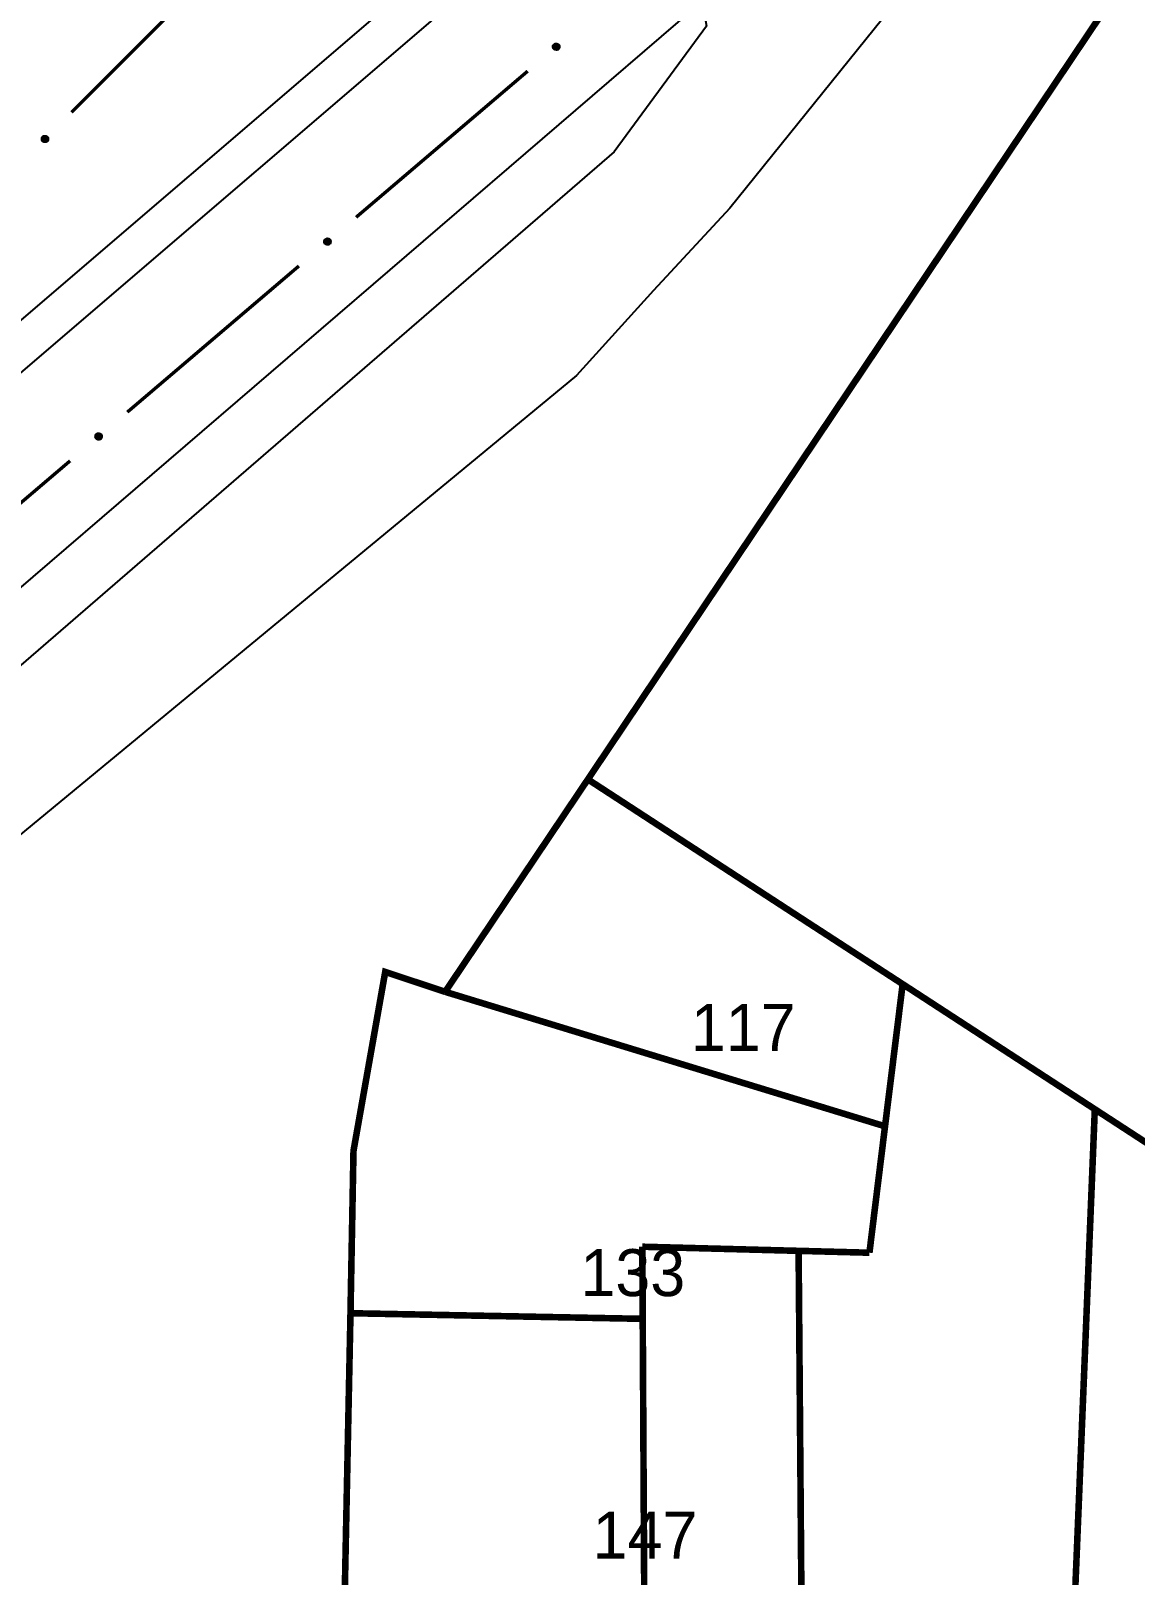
# Model space of a CAD drawing. Extents: x 202481 to 204056, y 4838981 to 4840330.
# Drawn here: x 203593.4 to 203652.2, y 4839586.7 to 4839668.9 of the extents above; entities that cross this region are included whole.
import ezdxf
from ezdxf.enums import TextEntityAlignment as Align

# ---------------------------------------------------------------- set-up
doc = ezdxf.new("R2010")
doc.units = 0
doc.header["$LTSCALE"] = 1.5
doc.header["$MEASUREMENT"] = 0
for name, color, linetype in [('CD_MALHA_LOTES', 7, 'CONTINUOUS'), ('RU-QUADRA', 210, 'CONTINUOUS'), ('SV-EIXO-RUA-PAV', 20, 'CONTINUOUS'), ('SV-RUA-PAVIM', 7, 'CONTINUOUS'), ('Th_NmrPort', 1, 'CONTINUOUS')]:
    doc.layers.add(name, color=color, linetype=linetype)

msp = doc.modelspace()

# ---------------------------------------------------------------- linework, layer by layer
at = {"layer": 'CD_MALHA_LOTES', "linetype": 'Continuous'}
msp.add_lwpolyline([(203623.06, 4839629.02, 0.35, 0.35, 0), (203663.99, 4839689.98, 0.35, 0.35, 0)], format="xyseb", dxfattribs=at)
at = {"layer": 'CD_MALHA_LOTES', "linetype": 'Continuous', "const_width": 0.35, "flags": 128}
for points in [[(203623.06, 4839629.02), (203615.46, 4839617.71)], [(203639.82, 4839618.12), (203634.75, 4839621.41), (203623.06, 4839629.02)], [(203615.46, 4839617.71), (203612.27, 4839618.77), (203610.58, 4839609.24), (203610.42, 4839600.6)], [(203638.88, 4839610.55), (203615.46, 4839617.71)], [(203638.88, 4839610.55), (203639.82, 4839618.12)], [(203639.82, 4839618.12), (203650.05, 4839611.46)], [(203648.6, 4839575.9), (203649.58, 4839599.84), (203650.05, 4839611.46)], [(203650.05, 4839611.46), (203656.32, 4839607.38)], [(203638.05, 4839603.82), (203638.88, 4839610.55)], [(203625.96, 4839604.14), (203634.28, 4839603.92)], [(203625.98, 4839600.3), (203625.96, 4839604.14)], [(203634.51, 4839575.57), (203634.28, 4839603.92)], [(203634.28, 4839603.92), (203638.05, 4839603.82)], [(203610.42, 4839600.6), (203610.12, 4839585.96)], [(203625.98, 4839600.3), (203610.42, 4839600.6)], [(203626.06, 4839585.64), (203625.98, 4839600.3)]]:
    msp.add_lwpolyline(points, dxfattribs=at)
at = {"layer": 'RU-QUADRA', "linetype": 'Continuous', "const_width": 0.18, "flags": 128}
msp.add_lwpolyline([(203610.12, 4839585.96), (203610.58, 4839609.24), (203612.27, 4839618.77), (203615.46, 4839617.71), (203623.06, 4839629.02), (203679.03, 4839712.6), (203768.18, 4839714.29), (203779.46, 4839714.38), (203781.98, 4839713.31), (203784.85, 4839709.49), (203785.52, 4839707.55), (203785.51, 4839705.71), (203779.97, 4839693.89), (203770.04, 4839674.78), (203758.58, 4839652.65), (203751.71, 4839639.37), (203748.93, 4839634.01), (203742.54, 4839622.33), (203737.15, 4839612.47), (203731.71, 4839602.51), (203718.04, 4839577.52)], dxfattribs=at)
at = {"layer": 'SV-EIXO-RUA-PAV', "const_width": 0.18}
for points in [[(203601.43, 4839670.39), (203595.565222, 4839664.525222)], [(203610.719272, 4839658.94371), (203619.855388, 4839666.723903)], [(203598.537785, 4839648.57012), (203607.673901, 4839656.350313)], [(203586.356298, 4839638.19653), (203595.492413, 4839645.976723)]]:
    msp.add_lwpolyline(points, dxfattribs=at)
at = {"layer": 'SV-EIXO-RUA-PAV'}
for points in [[(203621.197313, 4839668.011255), (203621.200529, 4839668.060058), (203621.213273, 4839668.101343), (203621.233813, 4839668.132718), (203621.259193, 4839668.155711), (203621.287808, 4839668.176309), (203621.321239, 4839668.190711), (203621.361884, 4839668.198477), (203621.410862, 4839668.195593), (203621.452297, 4839668.179759), (203621.484135, 4839668.161267), (203621.509634, 4839668.136183), (203621.529178, 4839668.10805), (203621.542989, 4839668.072829), (203621.550457, 4839668.031562), (203621.546366, 4839667.982383), (203621.533595, 4839667.941993), (203621.512931, 4839667.912168), (203621.48755, 4839667.886693), (203621.458085, 4839667.866014), (203621.425187, 4839667.852066), (203621.383624, 4839667.844622), (203621.335138, 4839667.849303), (203621.294708, 4839667.861581), (203621.2646, 4839667.88182), (203621.240082, 4839667.907372), (203621.219074, 4839667.935821), (203621.203198, 4839667.968824), (203621.197313, 4839668.011255)], [(203594.330445, 4839663.134767), (203594.331137, 4839663.085864), (203594.321733, 4839663.043692), (203594.303765, 4839663.010776), (203594.280304, 4839662.985829), (203594.253426, 4839662.963011), (203594.221253, 4839662.945984), (203594.181358, 4839662.934995), (203594.132306, 4839662.933956), (203594.089738, 4839662.946429), (203594.056526, 4839662.962318), (203594.029104, 4839662.985285), (203594.007375, 4839663.011766), (203593.990793, 4839663.045771), (203593.980052, 4839663.086309), (203593.9802, 4839663.135658), (203593.989704, 4839663.176939), (203594.007919, 4839663.20832), (203594.031183, 4839663.235742), (203594.058901, 4839663.258709), (203594.09058, 4839663.275241), (203594.131415, 4839663.285982), (203594.180121, 4839663.28519), (203594.221402, 4839663.276181), (203594.25303, 4839663.258412), (203594.279512, 4839663.2349), (203594.302726, 4839663.208221), (203594.321188, 4839663.176592), (203594.330445, 4839663.134767)], [(203609.015826, 4839657.637665), (203609.019042, 4839657.686468), (203609.031786, 4839657.727753), (203609.052326, 4839657.759128), (203609.077706, 4839657.782121), (203609.106321, 4839657.802719), (203609.139752, 4839657.817121), (203609.180397, 4839657.824887), (203609.229375, 4839657.822003), (203609.27081, 4839657.806169), (203609.302647, 4839657.787677), (203609.328146, 4839657.762593), (203609.34769, 4839657.73446), (203609.361502, 4839657.699239), (203609.36897, 4839657.657972), (203609.364879, 4839657.608793), (203609.352107, 4839657.568403), (203609.331443, 4839657.538578), (203609.306063, 4839657.513103), (203609.276598, 4839657.492424), (203609.2437, 4839657.478476), (203609.202137, 4839657.471032), (203609.15365, 4839657.475713), (203609.113221, 4839657.487991), (203609.083113, 4839657.508231), (203609.058595, 4839657.533782), (203609.037587, 4839657.562231), (203609.02171, 4839657.595234), (203609.015826, 4839657.637665)], [(203596.834338, 4839647.264075), (203596.837555, 4839647.312878), (203596.850299, 4839647.354163), (203596.870839, 4839647.385538), (203596.896219, 4839647.408531), (203596.924833, 4839647.429129), (203596.958264, 4839647.443531), (203596.99891, 4839647.451297), (203597.047888, 4839647.448413), (203597.089323, 4839647.432579), (203597.12116, 4839647.414087), (203597.146659, 4839647.389003), (203597.166203, 4839647.36087), (203597.180015, 4839647.325649), (203597.187483, 4839647.284382), (203597.183392, 4839647.235203), (203597.17062, 4839647.194814), (203597.149956, 4839647.164988), (203597.124576, 4839647.139513), (203597.095111, 4839647.118834), (203597.062213, 4839647.104886), (203597.02065, 4839647.097442), (203596.972163, 4839647.102123), (203596.931734, 4839647.114401), (203596.901626, 4839647.134641), (203596.877108, 4839647.160192), (203596.8561, 4839647.188641), (203596.840223, 4839647.221644), (203596.834338, 4839647.264075)]]:
    msp.add_lwpolyline(points, close=True, dxfattribs=at)
for points in [[(203621.197313, 4839668.011255), (203621.361884, 4839668.198477)], [(203621.200145, 4839668.037767), (203621.336204, 4839668.189478)], [(203621.200529, 4839668.060058), (203621.321239, 4839668.190711)], [(203621.202061, 4839667.989216), (203621.38491, 4839668.193318)], [(203621.203198, 4839667.968824), (203621.410862, 4839668.195593)], [(203621.207693, 4839668.083624), (203621.298423, 4839668.177019)], [(203621.213273, 4839668.101343), (203621.287808, 4839668.176309)], [(203621.214829, 4839667.955282), (203621.427804, 4839668.18504)], [(203621.219074, 4839667.935821), (203621.452297, 4839668.179759)], [(203621.231751, 4839667.924886), (203621.463273, 4839668.168645)], [(203621.240082, 4839667.907372), (203621.484135, 4839668.161267)], [(203621.254599, 4839667.895952), (203621.497239, 4839668.145596)], [(203621.2646, 4839667.88182), (203621.509634, 4839668.136183)], [(203621.282795, 4839667.873365), (203621.517433, 4839668.119778)], [(203621.294708, 4839667.861581), (203621.529178, 4839668.10805)], [(203621.317225, 4839667.856086), (203621.533163, 4839668.086575)], [(203621.335138, 4839667.849303), (203621.542989, 4839668.072829)], [(203621.361312, 4839667.850616), (203621.544737, 4839668.049833)], [(203621.383624, 4839667.844622), (203621.550457, 4839668.031562)], [(203621.407056, 4839667.853725), (203621.542806, 4839668.001589)], [(203621.425187, 4839667.852066), (203621.546366, 4839667.982383)], [(203621.444528, 4839667.862337), (203621.535413, 4839667.957656)], [(203621.458085, 4839667.866014), (203621.533595, 4839667.941993)], [(203594.131415, 4839663.285982), (203593.980052, 4839663.086309)], [(203594.09058, 4839663.275241), (203593.9802, 4839663.135658)], [(203594.108786, 4839663.275035), (203593.985283, 4839663.116797)], [(203594.154135, 4839663.281789), (203593.987213, 4839663.068554)], [(203594.072121, 4839663.263457), (203593.989143, 4839663.161181)], [(203594.058901, 4839663.258709), (203593.989704, 4839663.176939)], [(203594.180121, 4839663.28519), (203593.990793, 4839663.045771)], [(203594.198518, 4839663.279859), (203594.001686, 4839663.032854)], [(203594.221402, 4839663.276181), (203594.007375, 4839663.011766)], [(203594.234218, 4839663.265386), (203594.020019, 4839663.001014)], [(203594.25303, 4839663.258412), (203594.029104, 4839662.985285)], [(203594.264129, 4839663.245124), (203594.04221, 4839662.976892)], [(203594.279512, 4839663.2349), (203594.056526, 4839662.962318)], [(203594.289215, 4839663.218108), (203594.07791, 4839662.95663)], [(203594.302726, 4839663.208221), (203594.089738, 4839662.946429)], [(203594.308513, 4839663.189162), (203594.114575, 4839662.943122)], [(203594.321188, 4839663.176592), (203594.132306, 4839662.933956)], [(203594.32395, 4839663.156357), (203594.157994, 4839662.938298)], [(203594.330445, 4839663.134767), (203594.181358, 4839662.934995)], [(203594.32974, 4839663.108114), (203594.206237, 4839662.946017)], [(203594.331137, 4839663.085864), (203594.221253, 4839662.945984)], [(203594.32588, 4839663.0618), (203594.242902, 4839662.961455)], [(203594.321733, 4839663.043692), (203594.253426, 4839662.963011)], [(203609.015826, 4839657.637665), (203609.180397, 4839657.824887)], [(203609.018658, 4839657.664177), (203609.154717, 4839657.815888)], [(203609.019042, 4839657.686468), (203609.139752, 4839657.817121)], [(203609.020574, 4839657.615626), (203609.203422, 4839657.819728)], [(203609.02171, 4839657.595234), (203609.229375, 4839657.822003)], [(203609.026205, 4839657.710034), (203609.116936, 4839657.803429)], [(203609.031786, 4839657.727753), (203609.106321, 4839657.802719)], [(203609.033341, 4839657.581692), (203609.246317, 4839657.81145)], [(203609.037587, 4839657.562231), (203609.27081, 4839657.806169)], [(203609.050264, 4839657.551296), (203609.281785, 4839657.795055)], [(203609.058595, 4839657.533782), (203609.302647, 4839657.787677)], [(203609.073112, 4839657.522362), (203609.315752, 4839657.772006)], [(203609.083113, 4839657.508231), (203609.328146, 4839657.762593)], [(203609.101308, 4839657.499775), (203609.335946, 4839657.746188)], [(203609.113221, 4839657.487991), (203609.34769, 4839657.73446)], [(203609.135738, 4839657.482496), (203609.351676, 4839657.712985)], [(203609.15365, 4839657.475713), (203609.361502, 4839657.699239)], [(203609.179825, 4839657.477026), (203609.36325, 4839657.676243)], [(203609.202137, 4839657.471032), (203609.36897, 4839657.657972)], [(203609.225568, 4839657.480135), (203609.361319, 4839657.627999)], [(203609.2437, 4839657.478476), (203609.364879, 4839657.608793)], [(203609.263041, 4839657.488747), (203609.353926, 4839657.584066)], [(203609.276598, 4839657.492424), (203609.352107, 4839657.568403)], [(203596.834338, 4839647.264075), (203596.99891, 4839647.451297)], [(203596.837171, 4839647.290587), (203596.97323, 4839647.442298)], [(203596.837555, 4839647.312878), (203596.958264, 4839647.443531)], [(203596.839087, 4839647.242036), (203597.021935, 4839647.446138)], [(203596.840223, 4839647.221644), (203597.047888, 4839647.448413)], [(203596.844718, 4839647.336444), (203596.935449, 4839647.429839)], [(203596.850299, 4839647.354163), (203596.924833, 4839647.429129)], [(203596.851854, 4839647.208102), (203597.06483, 4839647.43786)], [(203596.8561, 4839647.188641), (203597.089323, 4839647.432579)], [(203596.868777, 4839647.177706), (203597.100298, 4839647.421465)], [(203596.877108, 4839647.160192), (203597.12116, 4839647.414087)], [(203596.891625, 4839647.148772), (203597.134265, 4839647.398416)], [(203596.901626, 4839647.134641), (203597.146659, 4839647.389003)], [(203596.919821, 4839647.126185), (203597.154459, 4839647.372598)], [(203596.931734, 4839647.114401), (203597.166203, 4839647.36087)], [(203596.95425, 4839647.108906), (203597.170188, 4839647.339395)], [(203596.972163, 4839647.102123), (203597.180015, 4839647.325649)], [(203596.998338, 4839647.103436), (203597.181763, 4839647.302653)], [(203597.02065, 4839647.097442), (203597.187483, 4839647.284382)], [(203597.044081, 4839647.106546), (203597.179832, 4839647.25441)], [(203597.062213, 4839647.104886), (203597.183392, 4839647.235203)], [(203597.081554, 4839647.115157), (203597.172438, 4839647.210476)], [(203597.095111, 4839647.118834), (203597.17062, 4839647.194814)]]:
    msp.add_lwpolyline(points, dxfattribs=at)
at = {"layer": 'SV-RUA-PAVIM', "linetype": 'Continuous'}
for points in [[(203503.7, 4839585.28, 13.09), (203503.63, 4839590.56, 13.11), (203503.87, 4839591.68, 13.1), (203504.62, 4839592.34, 13.1), (203513.6, 4839593.57, 13.11), (203518.1, 4839594.8, 13.11), (203523.35, 4839596.34, 13.12), (203529.8, 4839598.73, 13.13), (203581.84, 4839644.03, 12.4), (203621.93, 4839678.37, 12.28), (203633.9, 4839688.29, 12.23), (203642.55, 4839696.75, 11.97), (203648.68, 4839703.9, 11.89), (203662.35, 4839722.87, 11.74), (203663.31, 4839722.7, 11.74), (203663.44, 4839721.48, 11.69), (203648.36, 4839700.94, 11.82), (203640.53, 4839692.22, 11.91), (203633.42, 4839685.44, 12), (203577.44, 4839637.47, 12.3), (203537.84, 4839602.94, 12.86), (203528.92, 4839596.11, 13.1), (203502.06, 4839573.31, 13.3)], [(203673.11, 4839712.13, 11.56), (203630.61, 4839659.42, 11.97), (203626.55, 4839655.04, 12.14), (203622.45, 4839650.52, 12.15), (203580.23, 4839615.69, 12.68), (203575.59, 4839612.8, 12.68), (203569.07, 4839609.77, 12.68), (203562.08, 4839606.62, 12.82), (203556.04, 4839602.72, 12.86), (203517.54, 4839570.09, 13.41)]]:
    msp.add_polyline3d(points, dxfattribs=at)
msp.add_polyline3d([(203570.95, 4839620.41, 12.67), (203628.76, 4839670.09, 12.32), (203629.26, 4839669.73, 12.3), (203629.38, 4839669.12, 12.3), (203624.46, 4839662.42, 12.28), (203575.35, 4839619.97, 12.48), (203568, 4839615.99, 12.53), (203567.3, 4839616.27, 12.54), (203567.1, 4839617.04, 12.54)], close=True, dxfattribs=at)

# ---------------------------------------------------------------- texts
at = {"layer": 'Th_NmrPort', "color": 1}
for s, p in [('117', (203628.53977, 4839615.813374)), ('133', (203622.663333, 4839602.76)), ('147', (203623.313333, 4839588.79))]:
    msp.add_text(s, height=2.5, dxfattribs=at).set_placement(p, align=Align.MIDDLE_LEFT)

doc.saveas('drawing.dxf')
